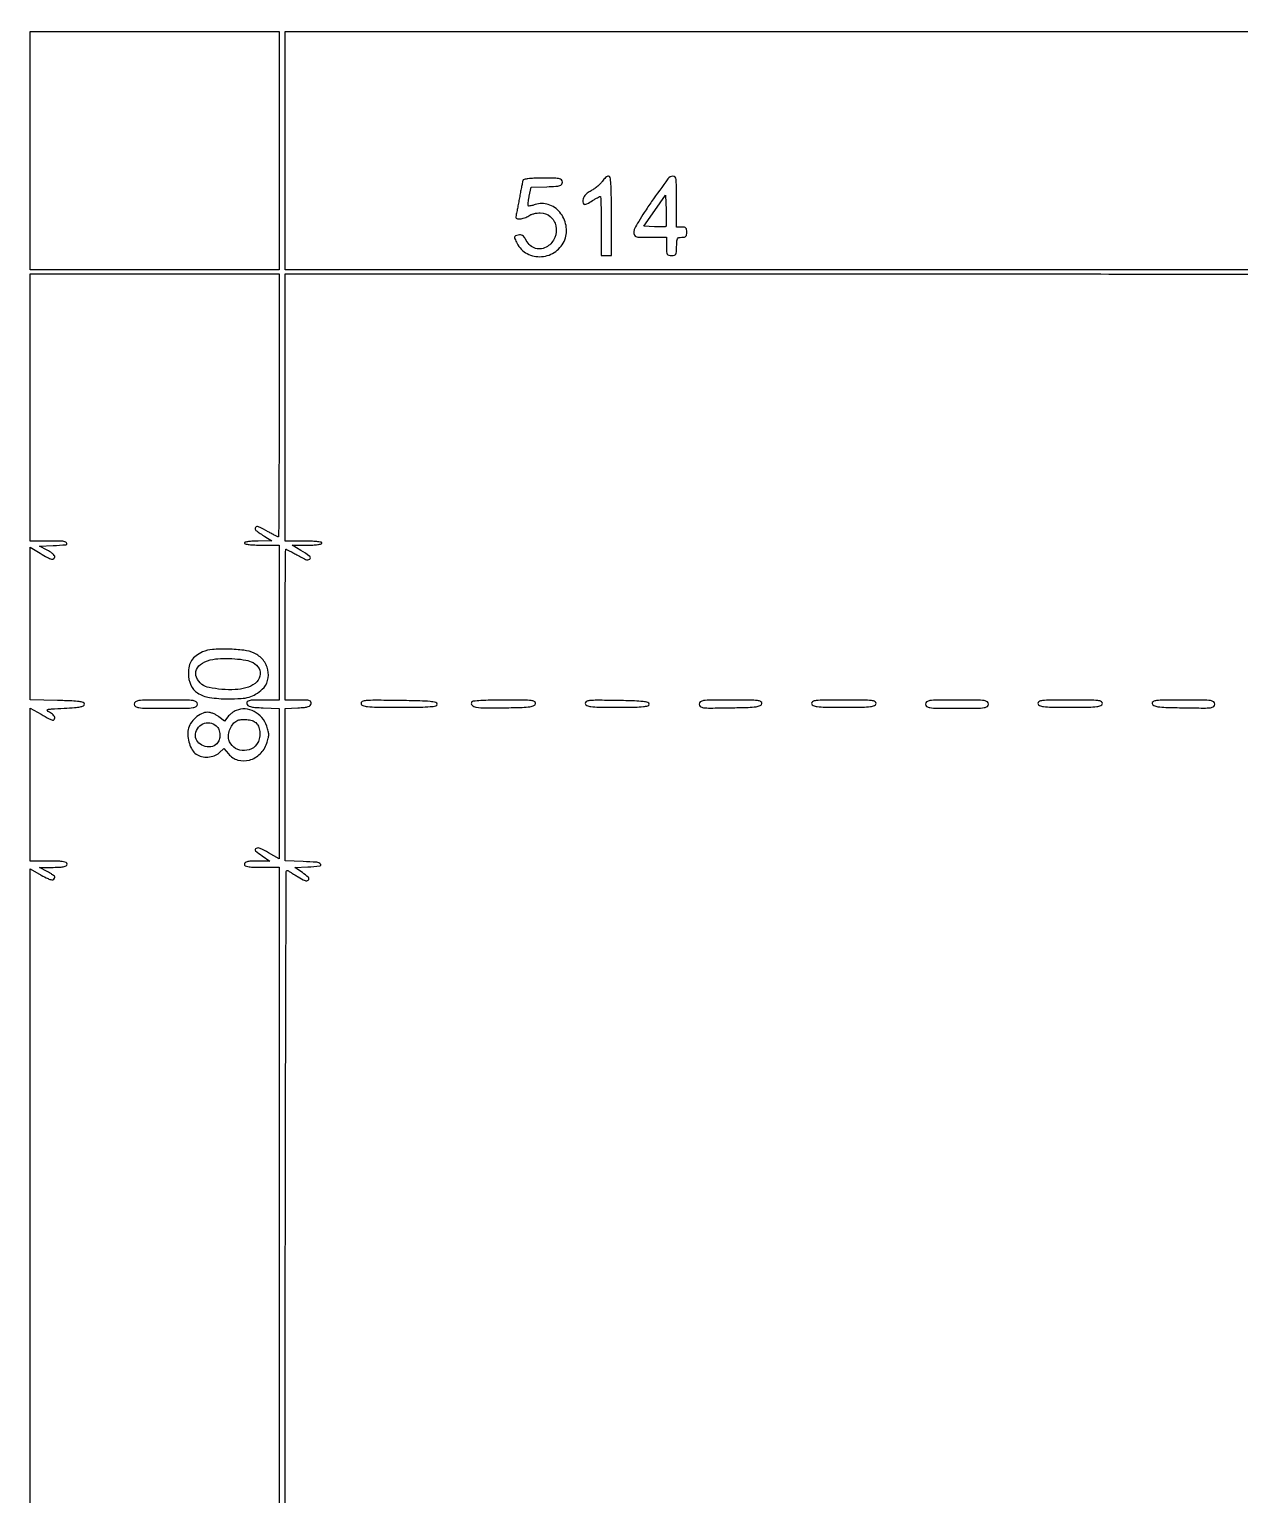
# Model space of a CAD drawing. Extents: x 0 to 836, y 5 to 589.
# Drawn here: x 249.7 to 299.9, y 369.5 to 430.3 of the extents above; entities that cross this region are included whole.
import ezdxf

# ---------------------------------------------------------------- set-up
doc = ezdxf.new("R2010")
doc.units = 0
doc.header["$MEASUREMENT"] = 0

msp = doc.modelspace()

# ---------------------------------------------------------------- linework, layer by layer
for points in [[(201.712326, 537.783562, -0.000001), (217.055896, 537.76491, -0.426088)], [(546.939, 229.3929, -0.000106), (546.943559, 250.949215, -0.000176), (546.957638, 269.095817, -0.000001), (546.976289, 285.583213, -0.415883)], [(836.0595, 588.6891), (420.497259, 588.710259, 0.000013), (261.145696, 588.714318, 0.000021), (126.989856, 588.708632), (4.934769, 588.698274, 0.19889), (4.878609, 588.675009, 0.198853), (4.855343, 588.618859), (4.83877, 516.273901, 0.000036), (4.826254, 436.744061, 0.000021), (4.8222, 342.282364), (4.8222, 95.946129), (4.469225, 95.920114, 0.031904), (4.160456, 95.877435, 0.315999), (4.075312, 95.787407, 0.415411), (4.137995, 95.703578, 0.035338), (4.43445, 95.6826), (4.8222, 95.6826), (4.8222, 50.2101), (4.8222, 4.7376), (420.462, 4.7376), (836.1018, 4.7376)], [(604.852986, 529.408162, -0.000002), (620.423836, 529.389509, -0.550615)], [(238.738155, 529.614638, -0.000002), (224.300981, 529.63329, -0.415836)], [(308.18842, 529.408162, -0.000002), (322.638019, 529.38951, -0.415836)], [(531.796111, 538.074638, -0.000002), (517.6951, 538.093291, -0.426056)], [(413.368417, 538.074638, -0.000002), (399.676779, 538.093291, -0.415815)], [(77.850638, 481.579418, -0.000002), (77.869294, 494.031443, -0.550517)], [(336.166934, 548.220763, -0.000002), (326.827688, 548.233536, -0.413812)], [(77.644162, 421.684687, -0.000002), (77.625507, 409.236574, -0.415775)], [(333.609652, 529.614638, -0.000003), (323.198363, 529.633296, -0.415688)], [(383.716206, 529.408162, -0.000003), (394.123716, 529.389504, -0.425916)], [(381.27946, 547.935135, -0.000004), (390.656104, 547.916048, -0.413615)], [(260.3142, 357.693793, -0.000106), (260.318377, 377.343724, -0.000595), (260.335374, 387.861903, -0.000041), (260.356957, 395.332076, -0.579729), (260.41995, 395.367898, -0.003685), (260.480174, 395.331711, -0.000678), (260.590684, 395.263988, -0.000729), (260.719735, 395.184401, -0.000663), (260.852672, 395.101907, 0.03479), (261.140328, 394.949519, 0.312375), (261.273197, 394.974787, 0.422084), (261.270789, 395.086937, 0.03844), (261.028365, 395.280459), (260.710812, 395.496241), (261.252756, 395.521771, 0.013844), (261.748639, 395.558911, 0.614416), (261.777784, 395.634853, 0.192919), (261.622196, 395.710815, 0.010005), (261.05445, 395.740944), (260.3142, 395.765387), (260.3142, 398.930557), (260.3142, 402.095726), (260.8421, 402.120913, 0.010879), (261.117191, 402.140044, 0.052749), (261.270471, 402.170572, 0.108789), (261.356314, 402.219576, 0.163205), (261.398204, 402.29415, 0.182333), (261.384927, 402.370368, 0.193409), (261.324945, 402.416492, 0.06128), (261.185661, 402.437688, 0.007153), (260.870303, 402.4422), (260.3142, 402.4422), (260.3142, 405.5724, -0.001008), (260.316619, 406.772677, -0.001681), (260.324089, 407.783104, -0.000114), (260.334037, 408.688927, -0.410934), (260.347865, 408.7026, -0.118776), (260.371239, 408.696968, -0.002401), (260.479795, 408.640771, -0.005535), (260.60618, 408.57278, -0.003675), (260.749715, 408.492119, 0.021224), (261.162567, 408.278814, 0.269191), (261.330026, 408.294174, 0.509183), (261.331305, 408.405629, 0.024444), (260.96985, 408.648408), (260.6103, 408.865198), (261.22365, 408.868499, 0.012164), (261.465131, 408.875675, 0.02208), (261.661687, 408.895037, 0.018882), (261.809316, 408.921917, 0.351751), (261.837, 408.9564, 0.365646), (261.806951, 408.991997, 0.014491), (261.6255, 409.0175, 0.018502), (261.383521, 409.035356, 0.009164), (261.0756, 409.041), (260.3142, 409.041), (260.3142, 414.5823), (260.3142, 420.1236), (288.1476, 420.1236, -0.000214), (298.820162, 420.119041, -0.000356), (307.804163, 420.104962, -0.000005), (315.953334, 420.086299, -0.425768)], [(77.841889, 210.212758, -0.000002), (77.851786, 217.49274, -0.413814)], [(249.7392, 357.696876), (249.7392, 395.436552), (250.195024, 395.1793, 0.013839), (250.472663, 395.032588, 0.076968), (250.632998, 394.982143, 0.231469), (250.717685, 395.008687, 0.205869), (250.7544, 395.094079, 0.216432), (250.738362, 395.129394, 0.019681), (250.661208, 395.19164, 0.022693), (250.558687, 395.260897, 0.015755), (250.43715, 395.33004), (250.1199, 395.497522), (250.69095, 395.501261, 0.009031), (250.983342, 395.508458, 0.045588), (251.145052, 395.530223, 0.104163), (251.230825, 395.569817, 0.236978), (251.262, 395.6319, 0.273642), (251.224125, 395.695923, 0.084509), (251.11395, 395.734125, 0.035355), (250.904186, 395.754, 0.005946), (250.5006, 395.7588), (249.7392, 395.7588), (249.7392, 398.932023), (249.7392, 402.105247), (250.19019, 401.850723, 0.005085), (250.526041, 401.665658, 0.061839), (250.662863, 401.612599, 0.285397), (250.726488, 401.632951, 0.178148), (250.7544, 401.708804, 0.146842), (250.738923, 401.760369, 0.046681), (250.68816, 401.823595, 0.041991), (250.615197, 401.887211, 0.036001), (250.528901, 401.941454, -0.096859), (250.448149, 402.007065, -0.548711), (250.461801, 402.04993, -0.049767), (250.616588, 402.074798, -0.002366), (251.142251, 402.1038, 0.005787), (251.578372, 402.130856, 0.031386), (251.813092, 402.163044, 0.067066), (251.94053, 402.207118, 0.283201), (251.9811, 402.273, 0.317225), (251.933434, 402.340569, 0.052196), (251.769191, 402.380373, 0.024347), (251.465171, 402.406211, 0.003761), (250.86015, 402.423506), (249.7392, 402.447111), (249.7392, 405.616374), (249.7392, 408.785636), (250.150407, 408.532618, 0.012763), (250.446229, 408.360847, 0.067597), (250.620796, 408.294029, 0.21343), (250.713245, 408.311806, 0.244789), (250.7544, 408.390831, 0.180386), (250.734514, 408.444157, 0.035725), (250.661208, 408.51748, 0.033672), (250.55862, 408.594947, 0.025766), (250.43715, 408.665781), (250.1199, 408.8295), (250.69095, 408.854515, 0.011581), (251.220614, 408.890023, 0.639683), (251.24617, 408.961692, 0.186785), (251.08649, 409.030303, 0.009128), (250.5006, 409.041), (249.7392, 409.041), (249.7392, 414.5823), (249.7392, 420.1236), (254.8998, 420.1236), (260.0604, 420.1236), (260.0604, 414.6669, -0.000543), (260.058126, 412.574524, -0.000906), (260.051104, 410.813106, -0.000033), (260.041779, 409.223146, -0.412477), (260.028756, 409.2102, -0.117921), (260.006483, 409.215527, -0.001925), (259.891506, 409.274419, -0.004895), (259.758156, 409.345034, -0.003216), (259.605961, 409.428818, 0.018699), (259.204723, 409.633777, 0.365268), (259.080111, 409.599886, 0.404893), (259.099924, 409.480617, 0.01917), (259.4682, 409.229523), (259.7643, 409.04385), (259.19325, 409.042425, 0.013265), (258.969801, 409.035938, 0.023496), (258.786469, 409.017074, 0.020847), (258.649152, 408.990493, 0.347533), (258.6222, 408.9564, 0.362465), (258.651674, 408.921084, 0.015687), (258.823125, 408.895438, 0.019442), (259.05206, 408.877492, 0.009838), (259.3413, 408.8718), (260.0604, 408.8718), (260.0604, 405.657), (260.0604, 402.4422), (259.377397, 402.4422, 0.005351), (258.982231, 402.437971, 0.050287), (258.813824, 402.417341, 0.173594), (258.741198, 402.371184, 0.215645), (258.722664, 402.29415, 0.182728), (258.769602, 402.217619, 0.103223), (258.868757, 402.169297, 0.04493), (259.051841, 402.140138, 0.007606), (259.405667, 402.121391), (260.0604, 402.096683), (260.0604, 398.972236), (260.0604, 395.84779), (259.625375, 396.10429, 0.026194), (259.277021, 396.285814, 0.218062), (259.103479, 396.285571, 0.536356), (259.088218, 396.18814, 0.036194), (259.35268, 395.978962), (259.676677, 395.7588), (259.149439, 395.7588, 0.010027), (258.881273, 395.753422, 0.049062), (258.731223, 395.732559, 0.111131), (258.651572, 395.693339, 0.226743), (258.6222, 395.6319, 0.266366), (258.658679, 395.568283, 0.088943), (258.7632, 395.529882, 0.037256), (258.962214, 395.509875, 0.00643), (259.3413, 395.505), (260.0604, 395.505), (260.0604, 357.7311)]]:
    msp.add_lwpolyline(points, format="xyb")
msp.add_lwpolyline([(260.0604, 425.2419), (260.0604, 420.2928), (254.8998, 420.2928), (249.7392, 420.2928), (249.7392, 425.2419), (249.7392, 430.191), (254.8998, 430.191), (260.0604, 430.191)], close=True)
msp.add_lwpolyline([(316.059013, 420.2928), (288.186606, 420.2928), (260.3142, 420.2928), (260.3142, 425.2419), (260.3142, 430.191), (288.187705, 430.191), (316.06121, 430.191)])
for points in [[(270.174961, 423.99405, 0.02255), (270.15762, 423.926098, 0.002137), (270.123424, 423.757831, 0.002729), (270.084586, 423.556715, 0.002147), (270.044631, 423.3384, -0.001804), (270.003706, 423.113912, -0.001915), (269.961945, 422.894118, -0.001823), (269.924572, 422.705133, -0.008796), (269.901044, 422.59815, 0.039745), (269.885476, 422.498266, 0.193045), (269.902424, 422.444662, 0.188632), (269.952042, 422.416889, 0.03774), (270.055179, 422.410491, 0.049849), (270.14354, 422.420527, 0.030749), (270.24433, 422.448877, 0.030656), (270.341495, 422.489611, 0.047361), (270.41892, 422.537391, -0.068732), (270.504163, 422.585107, -0.03001), (270.627751, 422.625113, -0.028995), (270.766162, 422.652463, -0.034291), (270.899229, 422.6616, -0.179822), (271.312949, 422.507836, -0.164577), (271.54463, 422.115022, -0.150691), (271.500053, 421.634373, -0.150917), (271.192514, 421.262647, -0.102459), (270.954359, 421.168674, -0.112636), (270.706947, 421.181725, -0.109373), (270.484215, 421.301935, -0.092118), (270.316541, 421.511719, 0.026345), (270.233302, 421.649565, 0.096487), (270.161288, 421.721161, 0.135642), (270.081928, 421.747502, 0.075329), (269.979719, 421.737294, 0.034678), (269.865543, 421.699554, 0.271415), (269.832919, 421.656831, 0.139326), (269.843691, 421.587788, 0.008024), (269.937419, 421.3926, 0.156184), (270.352327, 420.96778, 0.14216), (270.953738, 420.842792, 0.138346), (271.540922, 421.058774, 0.145825), (271.914345, 421.546157, 0.137805), (271.967686, 422.135373, 0.129501), (271.709438, 422.68226, 0.138656), (271.232036, 423.006422, 0.165582), (270.690813, 423.002502, -0.015626), (270.5917, 422.971388, -0.022771), (270.502502, 422.950748, -0.019615), (270.430067, 422.940346, -0.225934), (270.403697, 422.949703, -0.212282), (270.392699, 422.978309, -0.010292), (270.40019, 423.082323, -0.015263), (270.415812, 423.208702, -0.010272), (270.440999, 423.351935), (270.513367, 423.7191), (271.166584, 423.743809, 0.006199), (271.547236, 423.762936, 0.055294), (271.712089, 423.791756, 0.160844), (271.78988, 423.845263, 0.163774), (271.8198, 423.934159, 0.187788), (271.78492, 424.023754, 0.157711), (271.69569, 424.074305, 0.046473), (271.501588, 424.095689, 0.004211), (271.013445, 424.0998, 0.007328), (270.636587, 424.094277, 0.024042), (270.388412, 424.075034, 0.032009), (270.227143, 424.04411, 0.261313)], [(273.478756, 423.975153, -0.050807), (273.402657, 423.881349, -0.021226), (273.282852, 423.770796, -0.020739), (273.143559, 423.66239, -0.025256), (273.004378, 423.573303, 0.025721), (272.850657, 423.474709, 0.056573), (272.747203, 423.381236, 0.076417), (272.687313, 423.287898, 0.104002), (272.666452, 423.19035, 0.060805), (272.682407, 423.055802, 0.331301), (272.735515, 423.011839, 0.138834), (272.836715, 423.034926, 0.011833), (273.069695, 423.169516, -0.006006), (273.178742, 423.234219, -0.008579), (273.277147, 423.28879, -0.005239), (273.360663, 423.332132, -0.117594), (273.386945, 423.3384, -0.40341), (273.40334, 423.3226, -0.001055), (273.415375, 422.978057, -0.005126), (273.424307, 422.582074, -0.003075), (273.4272, 422.1117), (273.4272, 420.885), (273.6387, 420.885), (273.8502, 420.885), (273.8502, 422.5347, 0.002482), (273.845839, 423.413147, 0.015246), (273.827548, 423.865468, 0.022762), (273.796564, 424.130403, 0.367541), (273.73303, 424.1844, 0.129631), (273.678534, 424.17003, 0.043255), (273.610004, 424.122934, 0.039636), (273.539868, 424.055225, 0.035949)], [(275.518761, 423.127593, 0.007362), (275.214358, 422.677699, 0.013352), (274.980841, 422.299737, 0.012012), (274.814721, 421.997603, 0.120245), (274.7808, 421.858593, 0.092874), (274.803863, 421.735499, 0.227966), (274.869409, 421.674181, 0.071609), (275.016339, 421.650342, 0.004467), (275.4576, 421.6464), (276.1344, 421.6464), (276.1344, 421.2657, 0.012699), (276.140159, 421.038982, 0.114574), (276.1673, 420.94422, 0.210352), (276.226888, 420.899011, 0.058662), (276.3459, 420.885, 0.058662), (276.464912, 420.899011, 0.210352), (276.5245, 420.94422, 0.114574), (276.551641, 421.038982, 0.012699), (276.5574, 421.2657, -0.012699), (276.563159, 421.492418, -0.114574), (276.5903, 421.58718, -0.210352), (276.649888, 421.632389, -0.058662), (276.7689, 421.6464, 0.045527), (276.876216, 421.656192, 0.152009), (276.9381, 421.6887, 0.152009), (276.970608, 421.750584, 0.045527), (276.9804, 421.8579, 0.045527), (276.970608, 421.965216, 0.152009), (276.9381, 422.0271, 0.152009), (276.876216, 422.059608, 0.045527), (276.7689, 422.0694), (276.5574, 422.0694), (276.5574, 423.1269, 0.010163), (276.538669, 424.048394, 0.402164), (276.404589, 424.177218, 0.239335), (276.192227, 424.069568, 0.005555)], [(276.105199, 422.096599, -0.185124), (276.074615, 422.082967, -0.007561), (275.951912, 422.078294, -0.012318), (275.803705, 422.078543, -0.008332), (275.634893, 422.085804), (275.201277, 422.1117), (275.646689, 422.75515), (276.0921, 423.398599), (276.116995, 422.765945, -0.005621), (276.123882, 422.520823, -0.008617), (276.123799, 422.308354, -0.003925), (276.119228, 422.128934, -0.190267)], [(256.8879, 404.438547, 0.053672), (256.615415, 404.281471, 0.089458), (256.433064, 404.090453, 0.090403), (256.330122, 403.849281, 0.055837), (256.2957, 403.542, 0.10406), (256.396434, 403.063223, 0.148393), (256.677581, 402.735718, 0.105117), (257.177065, 402.54924, 0.03681), (257.9454, 402.492075, 0.014948), (258.484993, 402.507844, 0.05366), (258.824403, 402.564823, 0.072223), (259.088955, 402.682248, 0.044209), (259.361155, 402.889302, 0.140323), (259.583523, 403.24931, 0.124029), (259.595762, 403.691181, 0.116908), (259.394311, 404.10624, 0.115538), (259.027234, 404.388853, 0.076424), (258.602118, 404.508115, 0.024439), (257.945538, 404.555532, 0.024038), (257.292057, 404.539294, 0.085905)], [(258.980524, 403.995887, -0.152341), (259.229014, 403.752115, -0.193791), (259.263903, 403.435597, -0.158165), (259.063544, 403.134261, -0.101891), (258.685876, 402.943746, -0.056119), (258.238266, 402.875181, -0.030501), (257.68132, 402.886936, -0.02923), (257.16022, 402.960653, -0.110494), (256.861163, 403.093869, -0.135251), (256.633303, 403.385796, -0.203488), (256.635725, 403.704252, -0.162529), (256.880082, 403.976568, -0.086537), (257.3109, 404.131185, -0.038102), (257.735501, 404.171971, -0.025119), (258.226037, 404.15694, -0.02485), (258.68207, 404.097065, -0.073437)], [(254.0538, 402.273, 0.250083), (254.104369, 402.178218, 0.116079), (254.238862, 402.127679, 0.02996), (254.535774, 402.107332, 0.00213), (255.3651, 402.1038, 0.00213), (256.194426, 402.107332, 0.02996), (256.491337, 402.127679, 0.116079), (256.625831, 402.178218, 0.250083), (256.6764, 402.273, 0.250083), (256.625831, 402.367782, 0.116079), (256.491337, 402.418321, 0.02996), (256.194426, 402.438668, 0.00213), (255.3651, 402.4422, 0.00213), (254.535774, 402.438668, 0.02996), (254.238862, 402.418321, 0.116079), (254.104369, 402.367782, 0.250083)], [(258.2838, 402.013289, 0.040601), (258.192762, 401.967259, 0.025244), (258.093917, 401.89967, 0.025261), (258.002541, 401.822588, 0.041172), (257.934389, 401.747534), (257.796478, 401.567969), (257.56343, 401.751285, 0.041994), (257.456907, 401.821468, 0.031509), (257.329544, 401.880751, 0.032216), (257.201653, 401.921469, 0.061032), (257.094482, 401.9346, 0.115061), (256.84728, 401.87695, 0.06786), (256.594723, 401.706478, 0.066547), (256.391717, 401.469648, 0.097887), (256.290196, 401.215914, 0.070335), (256.277578, 400.935733, 0.054064), (256.339526, 400.635467, 0.056256), (256.458777, 400.371183, 0.106277), (256.617098, 400.200562, 0.09583), (256.840662, 400.100742, 0.070962), (257.110983, 400.077117, 0.07178), (257.373863, 400.12981, 0.103631), (257.575626, 400.252865), (257.766657, 400.432329), (257.961911, 400.205333, 0.147366), (258.354631, 399.954826, 0.137488), (258.832135, 399.953911, 0.126484), (259.27045, 400.206611, 0.115756), (259.550191, 400.647208, 0.020624), (259.613549, 400.85649, 0.063266), (259.632183, 401.003165, 0.063773), (259.613481, 401.149199, 0.0212), (259.550191, 401.355886, 0.090468), (259.343512, 401.716875, 0.0982), (259.027682, 401.969463, 0.103829), (258.65455, 402.073497, 0.113473)], [(263.460141, 402.296041, 0.269583), (263.533656, 402.211696, 0.058414), (263.730304, 402.169668, 0.021402), (264.115707, 402.149972, 0.002066), (265.052959, 402.1461, 0.002396), (265.922354, 402.150267, 0.017846), (266.335093, 402.168966, 0.035023), (266.561171, 402.203362, 0.350869), (266.6169, 402.273, 0.349882), (266.560819, 402.343332, 0.032676), (266.32644, 402.380961, 0.017428), (265.90318, 402.405965, 0.002422), (265.024083, 402.422941, 0.001767), (264.0452, 402.43364, 0.022093), (263.67477, 402.420008, 0.07788), (263.5049, 402.379084, 0.356325)], [(268.050544, 402.350229, 0.362859), (268.067841, 402.229753, 0.142614), (268.230429, 402.151472, 0.039903), (268.625333, 402.117573, 0.006123), (269.414213, 402.122605, 0.002888), (270.147883, 402.14051, 0.025518), (270.470786, 402.166788, 0.067043), (270.637779, 402.212307, 0.250335), (270.703991, 402.29415, 0.329521), (270.665182, 402.375108, 0.093362), (270.523385, 402.419122, 0.026378), (270.211124, 402.438521, 0.002325), (269.419896, 402.4422, 0.004799), (268.847143, 402.436703, 0.011967), (268.428882, 402.418652, 0.008478), (268.118065, 402.392476, 0.233154)], [(272.766085, 402.296332, 0.251212), (272.833528, 402.213355, 0.071206), (273.000055, 402.170142, 0.025348), (273.327601, 402.150125, 0.002588), (274.105159, 402.1461, 0.002964), (274.827134, 402.15038, 0.021179), (275.175793, 402.169299, 0.045119), (275.363797, 402.20482, 0.335246), (275.4153, 402.273, 0.334881), (275.363283, 402.341956, 0.04165), (275.167082, 402.380702, 0.020579), (274.807903, 402.406092, 0.002999), (274.076227, 402.423232, 0.002151), (273.257187, 402.433978, 0.02635), (272.94453, 402.420253, 0.099142), (272.80495, 402.377962, 0.328399)], [(277.488, 402.270797, 0.24262), (277.5372, 402.175372, 0.126764), (277.665332, 402.126185, 0.031064), (277.951917, 402.1112, 0.002061), (278.777083, 402.122747, 0.002804), (279.528194, 402.140567, 0.025016), (279.857429, 402.166747, 0.065668), (280.027658, 402.212126, 0.252541), (280.094586, 402.29415, 0.330137), (280.055655, 402.375139, 0.092921), (279.913273, 402.41913, 0.026279), (279.599875, 402.438523, 0.002314), (278.805503, 402.4422, 0.002087), (277.967572, 402.438703, 0.030265), (277.671721, 402.418298, 0.119511), (277.538442, 402.367024, 0.246211)], [(282.157105, 402.29415, 0.254832), (282.224342, 402.212568, 0.068159), (282.393215, 402.170103, 0.024934), (282.723043, 402.150162, 0.002632), (283.4946, 402.1461, 0.002632), (284.266157, 402.150162, 0.024934), (284.595985, 402.170103, 0.068159), (284.764858, 402.212568, 0.254832), (284.832095, 402.29415, 0.335991), (284.792019, 402.37544, 0.088793), (284.643956, 402.419199, 0.02535), (284.319519, 402.438544, 0.002216), (283.4946, 402.4422, 0.002216), (282.669681, 402.438544, 0.02535), (282.345244, 402.419199, 0.088793), (282.197181, 402.37544, 0.335991)], [(286.8786, 402.273, 0.250083), (286.929169, 402.178218, 0.116079), (287.063662, 402.127679, 0.02996), (287.360574, 402.107332, 0.00213), (288.1899, 402.1038, 0.00213), (289.019226, 402.107332, 0.02996), (289.316137, 402.127679, 0.116079), (289.450631, 402.178218, 0.250083), (289.5012, 402.273, 0.250083), (289.450631, 402.367782, 0.116079), (289.316137, 402.418321, 0.02996), (289.019226, 402.438668, 0.00213), (288.1899, 402.4422, 0.00213), (287.360574, 402.438668, 0.02996), (287.063662, 402.418321, 0.116079), (286.929169, 402.367782, 0.250083)], [(291.547705, 402.29415, 0.254832), (291.614942, 402.212568, 0.068159), (291.783815, 402.170103, 0.024934), (292.113643, 402.150162, 0.002632), (292.8852, 402.1461, 0.002632), (293.656757, 402.150162, 0.024934), (293.986585, 402.170103, 0.068159), (294.155458, 402.212568, 0.254832), (294.222695, 402.29415, 0.335991), (294.182619, 402.37544, 0.088793), (294.034556, 402.419199, 0.02535), (293.710119, 402.438544, 0.002216), (292.8852, 402.4422, 0.002216), (292.060281, 402.438544, 0.02535), (291.735844, 402.419199, 0.088793), (291.587781, 402.37544, 0.335991)], [(296.285214, 402.29415, 0.252541), (296.352142, 402.212126, 0.065668), (296.522371, 402.166747, 0.025016), (296.851606, 402.140567, 0.002804), (297.602717, 402.122747, 0.002061), (298.427883, 402.1112, 0.031064), (298.714468, 402.126185, 0.126764), (298.8426, 402.175372, 0.24262), (298.8918, 402.270797, 0.246211), (298.841358, 402.367024, 0.119511), (298.708079, 402.418298, 0.030265), (298.412228, 402.438703, 0.002087), (297.574297, 402.4422, 0.002314), (296.779925, 402.438523, 0.026279), (296.466527, 402.41913, 0.092921), (296.324145, 402.375139, 0.330137)], [(257.452289, 401.371588, -0.118575), (257.559743, 401.214247, -0.083649), (257.601664, 401.003365, -0.083894), (257.572152, 400.790991, -0.12056), (257.474057, 400.629343, -0.162803), (257.227576, 400.506417, -0.124244), (256.92588, 400.538935, -0.128391), (256.682781, 400.708832, -0.178211), (256.5918, 400.955988, -0.135448), (256.673798, 401.253128, -0.146623), (256.894856, 401.455425, -0.151685), (257.184609, 401.49888, -0.146881)], [(259.095149, 401.505252, -0.123536), (259.205404, 401.354746, -0.07207), (259.259436, 401.136346, -0.067321), (259.250781, 400.894691, -0.076904), (259.177255, 400.675569, -0.161215), (258.914229, 400.41854, -0.139327), (258.532698, 400.350171, -0.141499), (258.176548, 400.492706, -0.167303), (257.97946, 400.795212, -0.094967), (257.967197, 401.011868, -0.066413), (258.031539, 401.248528, -0.067639), (258.153553, 401.455271, -0.109922), (258.310972, 401.583508, -0.091528), (258.488635, 401.634997, -0.049791), (258.71659, 401.635005, -0.049978), (258.938017, 401.590272, -0.098697)]]:
    msp.add_lwpolyline(points, format="xyb", close=True)

doc.saveas('drawing.dxf')
